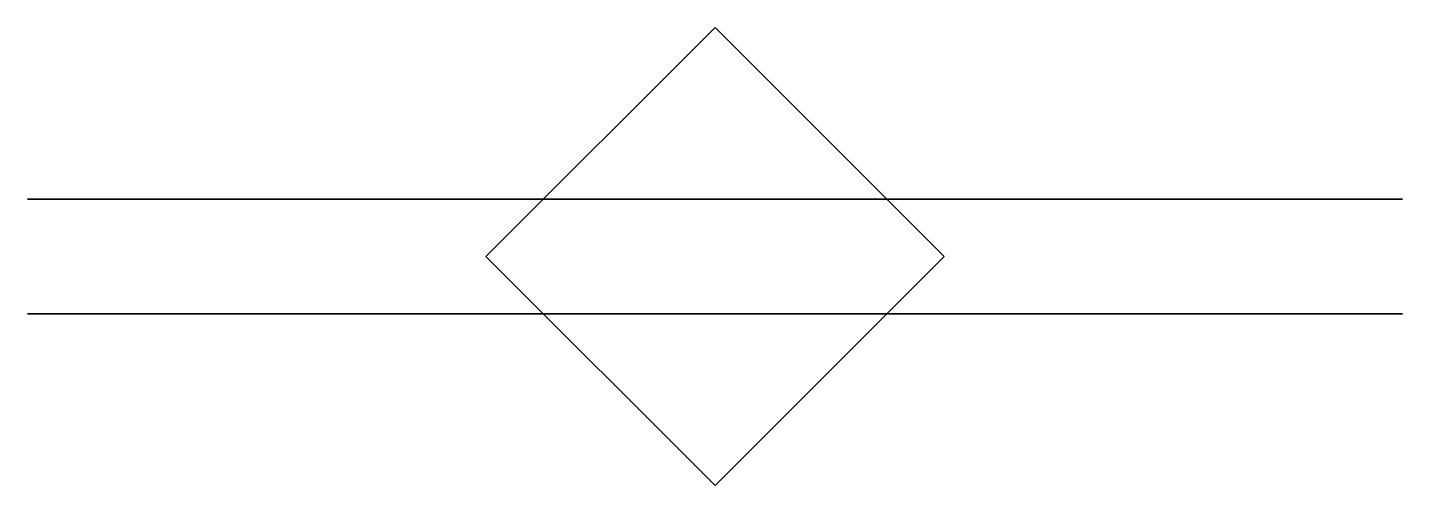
# Model space of a CAD drawing. Extents: x -0.06 to 0.06, y -0.02 to 0.02.
import ezdxf

# ---------------------------------------------------------------- set-up
doc = ezdxf.new("R2010")
doc.units = 0
doc.layers.add('SMALL_PROP', color=1, linetype='CONTINUOUS')

msp = doc.modelspace()

# ---------------------------------------------------------------- linework, layer by layer
at = {"layer": 'SMALL_PROP'}
for points in [[(0, 0.02), (-0.02, 0), (-0.02, 0, 0.2), (0, 0.02, 0.2)], [(0, 0.02, 0.2), (-0.02, 0, 0.2), (0, -0.02, 0.2), (0.02, 0, 0.2)], [(0.02, 0), (0, 0.02), (0, 0.02, 0.2), (0.02, 0, 0.2)], [(-0.03, 0.005, -0.33), (-0.06, 0.005, -0.19), (-0.06, 0.005, -0.11), (0.02, 0.005, -0.01)], [(-0.06, 0.005, -0.11), (-0.02, 0.005, -0.01), (-0.02, 0.005, -0.01), (0.02, 0.005, -0.01)], [(0, 0.005, -0.34), (-0.03, 0.005, -0.33), (0.02, 0.005, -0.01), (0.06, 0.005, -0.11)], [(0.03, 0.005, -0.33), (0, 0.005, -0.34), (0.06, 0.005, -0.11), (0.06, 0.005, -0.19)], [(-0.02, 0), (0, -0.02), (0, -0.02, 0.2), (-0.02, 0, 0.2)], [(0, -0.02), (0.02, 0), (0.02, 0, 0.2), (0, -0.02, 0.2)], [(0, -0.005, -0.34), (0.03, -0.005, -0.33), (-0.02, -0.005, -0.01), (-0.06, -0.005, -0.11)], [(-0.03, -0.005, -0.33), (0, -0.005, -0.34), (-0.06, -0.005, -0.11), (-0.06, -0.005, -0.19)], [(0.03, -0.005, -0.33), (0.06, -0.005, -0.19), (0.06, -0.005, -0.11), (-0.02, -0.005, -0.01)], [(0.06, -0.005, -0.11), (0.02, -0.005, -0.01), (0.02, -0.005, -0.01), (-0.02, -0.005, -0.01)]]:
    msp.add_3dface(points, dxfattribs=at)

doc.saveas('drawing.dxf')
